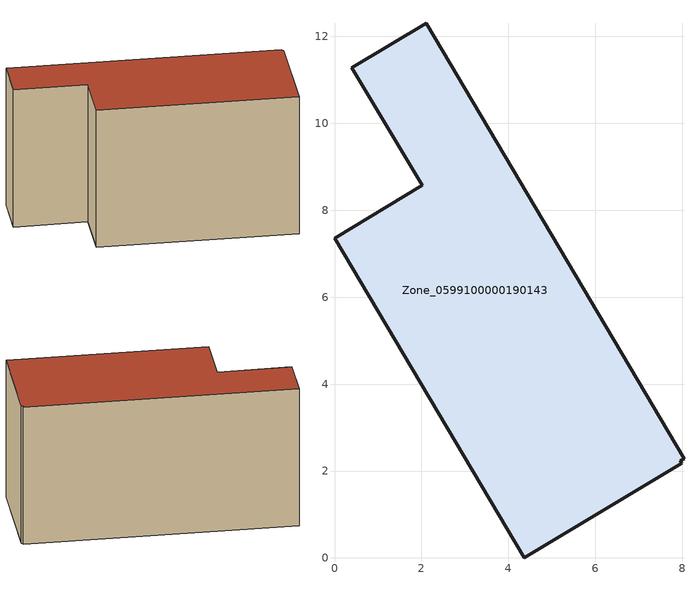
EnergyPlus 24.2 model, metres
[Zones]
Zone_0599100000190143
 floor ground (C_G): 7.95,2.24 7.99,2.18 4.36,0 0,7.36 2.02,8.57 0.4,11.28 2.11,12.31 8.04,2.28 z0
 wall outside (C_F): 7.99,2.18 7.95,2.24 8.04,2.28 2.11,12.31 0.4,11.28 2.02,8.57 0,7.36 4.36,0 7.99,2.18 z0:6.46
 roof outside (C_R): 7.95,2.24 8.04,2.28 2.11,12.31 0.4,11.28 2.02,8.57 0,7.36 4.36,0 7.99,2.18 z6.46
[BUILDING]
Pand.0599100000190143: North Axis=0; Terrain=City; Loads Convergence Tolerance Value=0.04; Temperature Convergence Tolerance Value=0.4; Solar Distribution=FullExterior; Maximum Number of Warmup Days=25; Minimum Number of Warmup Days=1
[Site:Location]
Rotterdam.The.Hague.AP_ZH_NLD Design_Conditions: Latitude=51.96; Longitude=4.45; Time Zone=1; Elevation=-4.5
[SITE:GROUNDTEMPERATURE:BUILDINGSURFACE]
18, 18, 18, 18, 18, 18, 18, 18, 18, 18, 18, 18
[MATERIAL] Thermal Absorptance=0.9; Solar Absorptance=0.7; Visible Absorptance=0.7
Name | Roughness | Thickness | Conductivity | Density | Specific Heat
G.TI.1946 | MediumSmooth | 0.15 | 1 | 540 | 1210
F.TI.1946 | Rough | 0.3 | 0.857143 | 1920 | 840
R.TI.1946 | MediumRough | 0.2 | 0.1 | 1500 | 1000
[CONSTRUCTION]
C_G: G.TI.1946
C_F: F.TI.1946
C_R: R.TI.1946
[ZONE]
Zone_0599100000190143: Type=1; Multiplier=1; Ceiling Height=Autocalculate; Volume=Autocalculate; Floor Area=autocalculate; Part of Total Floor Area=Yes
[ZONEINFILTRATION:DESIGNFLOWRATE]
Infil_Zone_0599100000190143: Zone or ZoneList or Space or SpaceList=Zone_0599100000190143; Schedule=AlwaysOn; Design Flow Rate Calculation Method=Flow/Area; Flow Rate per Floor Area=0.003; Constant Term Coefficient=1; Temperature Term Coefficient=0; Velocity Term Coefficient=0; Velocity Squared Term Coefficient=0
[HVACTEMPLATE:ZONE:IDEALLOADSAIRSYSTEM]
Zone_0599100000190143: Maximum Heating Supply Air Temperature=50; Minimum Cooling Supply Air Temperature=13; Maximum Heating Supply Air Humidity Ratio=0.0156; Minimum Cooling Supply Air Humidity Ratio=0.0077; Heating Limit=NoLimit; Cooling Limit=NoLimit; Dehumidification Control Type=ConstantSensibleHeatRatio; Cooling Sensible Heat Ratio=0.7; Dehumidification Setpoint=60; Humidification Control Type=None; Humidification Setpoint=30; Outdoor Air Method=None; Outdoor Air Flow Rate per Person=0.00944; Outdoor Air Flow Rate per Zone Floor Area=0; Outdoor Air Flow Rate per Zone=0; Demand Controlled Ventilation Type=None; Outdoor Air Economizer Type=NoEconomizer; Heat Recovery Type=None; Sensible Heat Recovery Effectiveness=0.7; Latent Heat Recovery Effectiveness=0.65
[ZONECONTROL:THERMOSTAT]
ThermostatControl_Zone_0599100000190143: Zone or ZoneList=Zone_0599100000190143; Control Type Schedule=DualSetpointControlType; Control 1=Thermostat_Zone_0599100000190143; Temperature Difference Between Cutout And Setpoint=0
[THERMOSTATSETPOINT:DUALSETPOINT]
Thermostat_Zone_0599100000190143: Heating Setpoint Temperature Schedule=HeatingSetpoint_Zone_0599100000190143; Cooling Setpoint Temperature Schedule=CoolingSetpoint_Zone_0599100000190143
[SCHEDULE:COMPACT]
HeatingSetpoint_Zone_0599100000190143: Through: 12/31, For: AllDays, Until: 24:00, 21
CoolingSetpoint_Zone_0599100000190143: Through: 12/31, For: AllDays, Until: 24:00, 24
DualSetpointControlType: Through: 12/31, For: AllDays, Until: 24:00, 4
AlwaysOn: Through: 12/31, For: AllDays, Until: 24:00, 1
